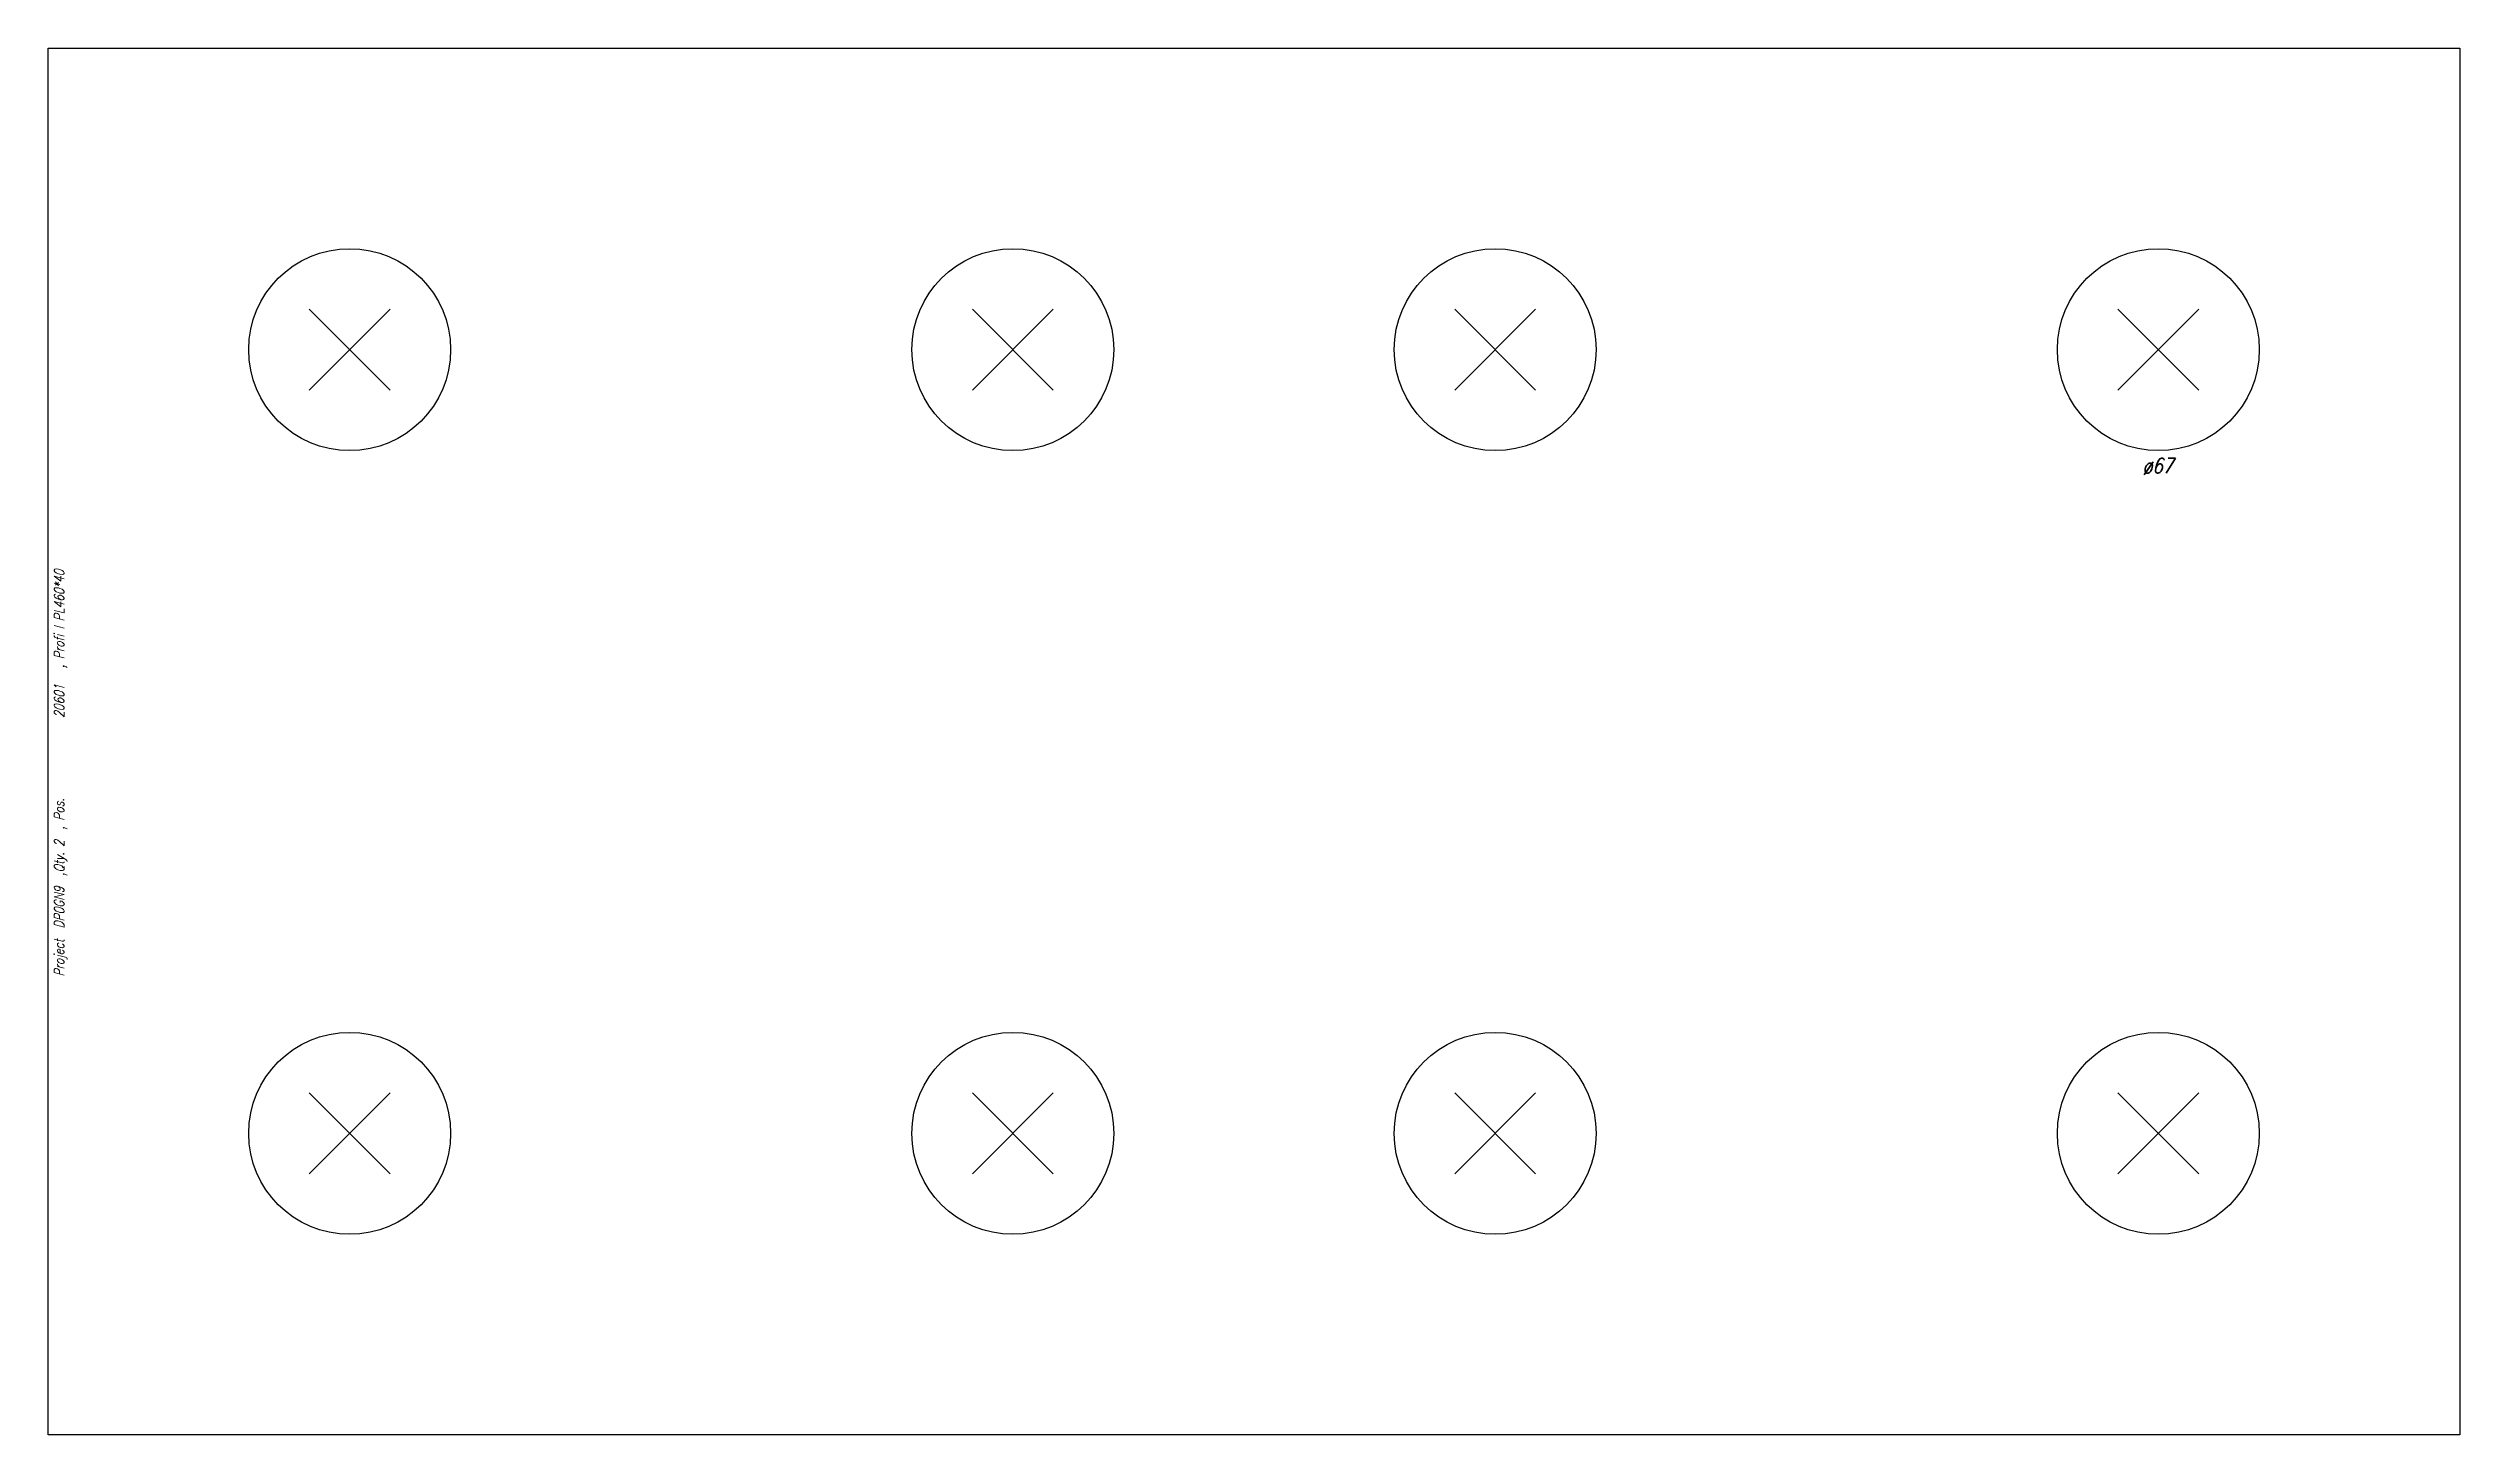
# Model space of a CAD drawing. Extents: x 0 to 800, y -230 to 230.
import ezdxf

# ---------------------------------------------------------------- set-up
doc = ezdxf.new("R2010")
doc.units = 0
doc.header["$LTSCALE"] = 10
for name, color, linetype in [('BEZ_SCHRAUBEN', 7, 'CONTINUOUS'), ('SCHRAUBEN', 7, 'CONTINUOUS'), ('TEILE', 7, 'CONTINUOUS'), ('UNTERSCHRIFT', 7, 'CONTINUOUS')]:
    doc.layers.add(name, color=color, linetype=linetype)
doc.styles.get("Standard").update_dxf_attribs({"font": 'ROMANS'})

msp = doc.modelspace()

# ---------------------------------------------------------------- linework, layer by layer
at = {"layer": 'SCHRAUBEN', "color": 6}
for p, q in [((113.400002, 143.399902), (86.599998, 116.599899)), ((86.599998, 143.399902), (113.400002, 116.599899)), ((333.404572, 143.399902), (306.604584, 116.599899)), ((306.604584, 143.399902), (333.404572, 116.599899)), ((493.417542, 143.399902), (466.617554, 116.599899)), ((466.617554, 143.399902), (493.417542, 116.599899)), ((713.403015, 143.399902), (686.603088, 116.599899)), ((686.603088, 143.399902), (713.403015, 116.599899)), ((113.400002, -116.599899), (86.599998, -143.399902)), ((86.599998, -116.599899), (113.400002, -143.399902)), ((333.404572, -116.599899), (306.604584, -143.399902)), ((306.604584, -116.599899), (333.404572, -143.399902)), ((493.417542, -116.599899), (466.617554, -143.399902)), ((466.617554, -116.599899), (493.417542, -143.399902)), ((713.403015, -116.599899), (686.603088, -143.399902)), ((686.603088, -116.599899), (713.403015, -143.399902))]:
    msp.add_line(p, q, dxfattribs=at)
at = {"layer": 'SCHRAUBEN', "color": 4}
for centre, radius in [((100, 129.999908), 33.5), ((320.004578, 129.999908), 33.5), ((480.017548, 129.999908), 33.499969), ((700.003052, 129.999908), 33.5), ((100, -129.999908), 33.5), ((320.004578, -129.999908), 33.5), ((480.017548, -129.999908), 33.499969), ((700.003052, -129.999908), 33.5)]:
    msp.add_circle(centre, radius, dxfattribs=at)
at = {"layer": 'TEILE', "color": 2}
for p, q in [((0, 230), (800.003052, 230)), ((0, -230), (0, 230)), ((800.003052, 230), (800.003052, -230)), ((800.003052, -230), (0, -230))]:
    msp.add_line(p, q, dxfattribs=at)

# ---------------------------------------------------------------- texts
at = {"layer": 'BEZ_SCHRAUBEN', "color": 2, "oblique": 15, "width": 0.8}
msp.add_text(' ø67', height=5, dxfattribs=at).set_placement((692.003052, 88.999908))
at = {"layer": 'UNTERSCHRIFT', "color": 2, "oblique": 15, "width": 0.8}
for s, p in [('  , Profi l PL460*40', (5.25, 20.799997)), ('20601', (5.25, 7.799996)), ('Project  DP0GN9  ,Qty. 2  , Pos. ', (5.25, -78))]:
    msp.add_text(s, height=3.25, rotation=89.999931, dxfattribs=at).set_placement(p)

doc.saveas('drawing.dxf')
